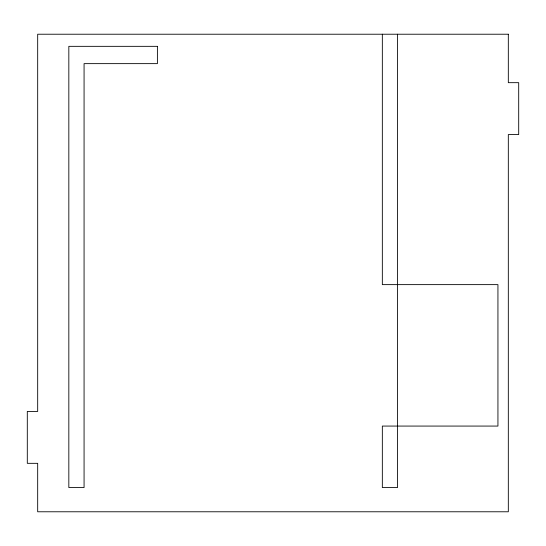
<?xml version="1.0" encoding="UTF-8"?>
<svg xmlns="http://www.w3.org/2000/svg" width="546" height="546" viewBox="0 0 546 546"><rect width="100%" height="100%" fill="white"/><g stroke="black" fill="none" stroke-linecap="round" stroke-linejoin="round"><path stroke-width="0.82" d="M397.584 34.221L397.536 487.558L382.337 487.558L382.337 426.071L497.938 426.071L497.938 284.63L382.337 284.63L382.337 34.221M508.319 34.221L37.681 34.221L37.681 411.425L27.3 411.425L27.3 463.329L37.681 463.329L37.681 511.779L508.319 511.779L508.319 134.575L518.7 134.575L518.7 82.671L508.319 82.671L508.319 34.221M157.398 46.335L68.83 46.335L68.83 487.558L84.07 487.558L84.07 63.636L157.398 63.636L157.398 46.335"/></g></svg>
